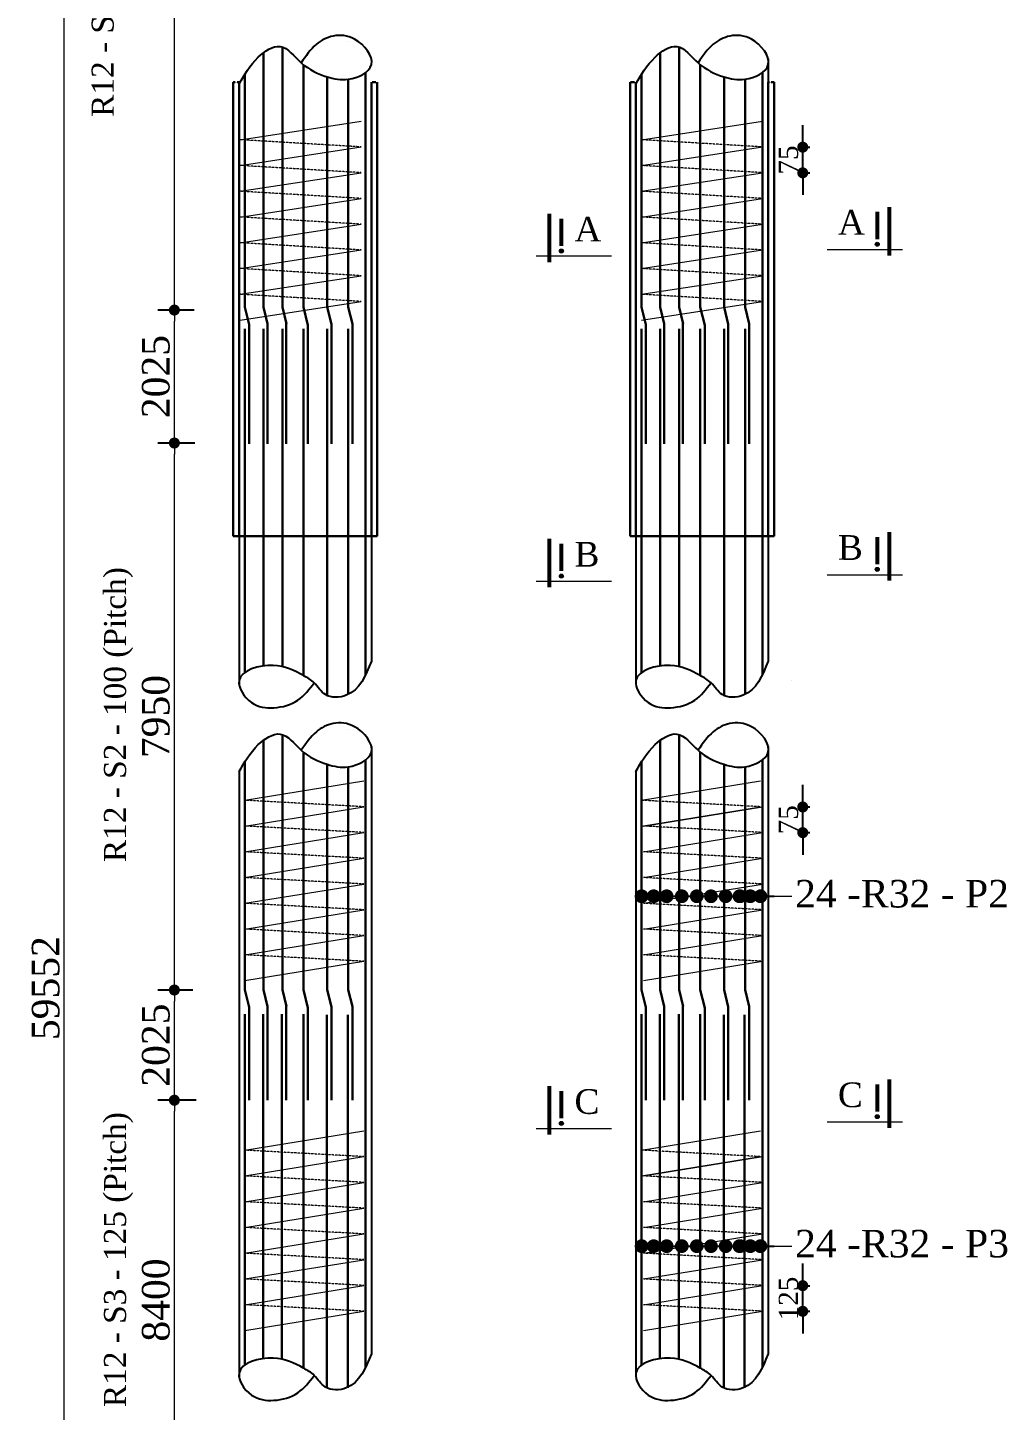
# Model space of a CAD drawing. Header units: millimetres. Extents: x -684453 to 35267, y -286696 to 273430.
# Drawn here: x -304755 to -295867, y 96444 to 108994 of the extents above; entities that cross this region are included whole.
import ezdxf

# ---------------------------------------------------------------- set-up
doc = ezdxf.new("R2010")
doc.units = ezdxf.units.MM
doc.header["$PDMODE"] = 2
doc.linetypes.add('DASHEDX2', pattern=[38.099999999999994, 25.4, -12.7])
doc.linetypes.add('HIDDEN', pattern=[9.524999999999999, 6.35, -3.175])
doc.layers.get('Defpoints').update_dxf_attribs({"lineweight": 13})
for name, color, linetype, lineweight in [('Binder', 136, 'Continuous', 15), ('dim', 4, 'Continuous', 25), ('Dimision', 4, 'Continuous', 9), ('Pire Line', 11, 'Continuous', 25), ('Reinf.', 12, 'Continuous', 30), ('Steel Casing', 70, 'Continuous', 30), ('Text', 7, 'Continuous', 15)]:
    doc.layers.add(name, color=color, linetype=linetype, lineweight=lineweight)
doc.styles.get("Standard").update_dxf_attribs({"font": 'times.ttf'})
doc.dimstyles.new('ISO-25', dxfattribs={"dimtxt": 175, "dimasz": 100, "dimexe": 65, "dimexo": 115.625, "dimgap": 40, "dimtad": 1, "dimtoh": 1, "dimdec": 0, "dimtxsty": 'Standard', "dimblk": 'DOT', "dimcen": 300, "dimclrd": 256, "dimclre": 256, "dimclrt": 256, "dimadec": 0, "dimazin": 0, "dimtfac": 1, "dimtdec": 0, "dimtix": 1, "dimtmove": 0, "dimatfit": 3, "dimldrblk": 'DOT', "dimfxl": 75, "dimlwd": -1, "dimarcsym": 0})

# ---------------------------------------------------------------- blocks, each defined once
blk = doc.blocks.new('_Dot')
at = {"color": 0, "linetype": 'ByBlock', "lineweight": -2}
blk.add_line((-0.5, 0), (-1, 0), dxfattribs=at)
at = {"color": 0, "linetype": 'ByBlock', "const_width": 0.5}
blk.add_lwpolyline([(-0.25, 0, 1), (0.25, 0, 1)], format="xyb", close=True, dxfattribs=at)
blk = doc.blocks.new('*D112')
at = {"layer": 'Defpoints', "color": 0, "ltscale": 3, "transparency": 16777216}
for p in [(-298131.5381049287, 107909.4555873036), (-297722.9888874555, 107909.4555873036), (-298146.1392539687, 107676.5621458338)]:
    blk.add_point(p, dxfattribs=at)
at = {"layer": 'Pire Line', "linetype": 'Continuous', "ltscale": 3, "transparency": 16777216}
for p, q in [((-297722.9888874555, 108009.4555873036), (-297722.9888874555, 108109.4555873036)), ((-297722.9888874555, 107676.5621458338), (-297722.9888874555, 107909.4555873036)), ((-297722.9888874555, 107576.5621458338), (-297722.9888874555, 107476.5621458338))]:
    blk.add_line(p, q, dxfattribs=at)
at = {"layer": 'Pire Line', "linetype": 'Continuous', "lineweight": -2, "ltscale": 3, "transparency": 16777216}
for p, q in [((-297757.9888874555, 107909.4555873036), (-297657.9888874555, 107909.4555873036)), ((-297757.9888874555, 107676.5621458338), (-297657.9888874555, 107676.5621458338))]:
    blk.add_line(p, q, dxfattribs=at)
at = {"layer": 'Pire Line', "ltscale": 3, "transparency": 16777216, "xscale": 100, "yscale": 100, "zscale": 100}
for p, rotation in [((-297722.9888874555, 107909.4555873036), 270), ((-297722.9888874555, 107676.5621458338), 90)]:
    blk.add_blockref('_Dot', p, dxfattribs=dict(at, rotation=rotation))
at = {"layer": 'Pire Line', "ltscale": 3, "transparency": 16777216, "insert": (-297852.2552897626, 107793.0088665687), "char_height": 175, "attachment_point": 5, "rotation": 90}
blk.add_mtext('75', dxfattribs=at)
blk = doc.blocks.new('*D113')
at = {"layer": 'Defpoints', "color": 0, "ltscale": 3, "transparency": 16777216}
for p in [(-303424.0061720412, 100258.7454965709), (-303141.4668391464, 100258.7454965709), (-303110.7195402133, 99258.58183164921)]:
    blk.add_point(p, dxfattribs=at)
at = {"layer": 'Dimision', "color": 1, "lineweight": -2, "ltscale": 3, "transparency": 16777216}
for p, q in [((-303257.0918391464, 100258.7454965709), (-303574.0061720412, 100258.7454965709)), ((-303226.3445402133, 99258.58183164921), (-303574.0061720412, 99258.58183164921))]:
    blk.add_line(p, q, dxfattribs=at)
at = {"layer": 'Dimision', "ltscale": 3, "transparency": 16777216}
blk.add_line((-303424.0061720412, 99358.58183164921), (-303424.0061720412, 100158.7454965709), dxfattribs=at)
at = {"layer": 'Dimision', "ltscale": 3, "transparency": 16777216, "xscale": 100, "yscale": 100, "zscale": 100}
for p, rotation in [((-303424.0061720412, 100258.7454965709), 90), ((-303424.0061720412, 99258.58183164921), 270)]:
    blk.add_blockref('_Dot', p, dxfattribs=dict(at, rotation=rotation))
at = {"layer": 'Dimision', "ltscale": 3, "transparency": 16777216, "insert": (-303591.1691136418, 99758.6636641101), "char_height": 250, "attachment_point": 5, "rotation": 90}
blk.add_mtext('2025', dxfattribs=at)
blk = doc.blocks.new('*D114')
at = {"layer": 'Defpoints', "color": 0, "ltscale": 3, "transparency": 16777216}
for p in [(-303424.0061720411, 106430.6560006439), (-303130.239891895, 106430.6560006439), (-303122.5168715771, 105223.783100916)]:
    blk.add_point(p, dxfattribs=at)
at = {"layer": 'Dimision', "color": 1, "lineweight": -2, "ltscale": 3, "transparency": 16777216}
for p, q in [((-303245.864891895, 106430.6560006439), (-303574.0061720411, 106430.6560006439)), ((-303238.1418715771, 105223.783100916), (-303574.0061720411, 105223.783100916))]:
    blk.add_line(p, q, dxfattribs=at)
at = {"layer": 'Dimision', "ltscale": 3, "transparency": 16777216}
blk.add_line((-303424.0061720411, 105323.783100916), (-303424.0061720411, 106330.6560006439), dxfattribs=at)
at = {"layer": 'Dimision', "ltscale": 3, "transparency": 16777216, "xscale": 100, "yscale": 100, "zscale": 100}
for p, rotation in [((-303424.0061720411, 106430.6560006439), 90), ((-303424.0061720411, 105223.783100916), 270)]:
    blk.add_blockref('_Dot', p, dxfattribs=dict(at, rotation=rotation))
at = {"layer": 'Dimision', "ltscale": 3, "transparency": 16777216, "insert": (-303591.1691136417, 105827.21955078), "char_height": 250, "attachment_point": 5, "rotation": 90}
blk.add_mtext('2025', dxfattribs=at)
blk = doc.blocks.new('*D116')
at = {"layer": 'Defpoints', "color": 0, "ltscale": 3, "transparency": 16777216}
for p in [(-303424.0061720415, 99258.58183164921), (-303110.7195402133, 99258.58183164921), (-303141.4668391464, 95631.26046567505)]:
    blk.add_point(p, dxfattribs=at)
at = {"layer": 'Dimision', "color": 1, "lineweight": -2, "ltscale": 3, "transparency": 16777216}
for p, q in [((-303226.3445402133, 99258.58183164921), (-303574.0061720415, 99258.58183164921)), ((-303257.0918391464, 95631.26046567505), (-303574.0061720415, 95631.26046567505))]:
    blk.add_line(p, q, dxfattribs=at)
at = {"layer": 'Dimision', "ltscale": 3, "transparency": 16777216}
blk.add_line((-303424.0061720415, 95731.26046567505), (-303424.0061720415, 99158.58183164921), dxfattribs=at)
at = {"layer": 'Dimision', "ltscale": 3, "transparency": 16777216, "xscale": 100, "yscale": 100, "zscale": 100}
for p, rotation in [((-303424.0061720415, 99258.58183164921), 90), ((-303424.0061720415, 95631.26046567505), 270)]:
    blk.add_blockref('_Dot', p, dxfattribs=dict(at, rotation=rotation))
at = {"layer": 'Dimision', "ltscale": 3, "transparency": 16777216, "insert": (-303591.169113642, 97444.9211486622), "char_height": 250, "attachment_point": 5, "rotation": 90}
blk.add_mtext('8400', dxfattribs=at)
blk = doc.blocks.new('*D117')
at = {"layer": 'Defpoints', "color": 0, "ltscale": 3, "transparency": 16777216}
for p in [(-303424.0061720414, 105223.783100916), (-303122.5168715771, 105223.783100916), (-303141.4668391464, 100258.7454965709)]:
    blk.add_point(p, dxfattribs=at)
at = {"layer": 'Dimision', "color": 1, "lineweight": -2, "ltscale": 3, "transparency": 16777216}
for p, q in [((-303238.1418715771, 105223.783100916), (-303574.0061720414, 105223.783100916)), ((-303257.0918391464, 100258.7454965709), (-303574.0061720414, 100258.7454965709))]:
    blk.add_line(p, q, dxfattribs=at)
at = {"layer": 'Dimision', "ltscale": 3, "transparency": 16777216}
blk.add_line((-303424.0061720414, 100358.7454965709), (-303424.0061720414, 105123.783100916), dxfattribs=at)
at = {"layer": 'Dimision', "ltscale": 3, "transparency": 16777216, "xscale": 100, "yscale": 100, "zscale": 100}
for p, rotation in [((-303424.0061720414, 105223.783100916), 90), ((-303424.0061720414, 100258.7454965709), 270)]:
    blk.add_blockref('_Dot', p, dxfattribs=dict(at, rotation=rotation))
at = {"layer": 'Dimision', "ltscale": 3, "transparency": 16777216, "insert": (-303591.5296039087, 102741.2642987435), "char_height": 250, "attachment_point": 5, "rotation": 90}
blk.add_mtext('7950', dxfattribs=at)
blk = doc.blocks.new('*D118')
at = {"layer": 'Defpoints', "color": 0, "ltscale": 3, "transparency": 16777216}
for p in [(-303424.0061720412, 112754.1448276008), (-303101.0356423158, 112754.1448276008), (-303130.239891895, 106430.6560006439)]:
    blk.add_point(p, dxfattribs=at)
at = {"layer": 'Dimision', "color": 1, "lineweight": -2, "ltscale": 3, "transparency": 16777216}
for p, q in [((-303216.6606423158, 112754.1448276008), (-303574.0061720412, 112754.1448276008)), ((-303245.864891895, 106430.6560006439), (-303574.0061720412, 106430.6560006439))]:
    blk.add_line(p, q, dxfattribs=at)
at = {"layer": 'Dimision', "ltscale": 3, "transparency": 16777216}
blk.add_line((-303424.0061720412, 106530.6560006439), (-303424.0061720412, 112654.1448276008), dxfattribs=at)
at = {"layer": 'Dimision', "ltscale": 3, "transparency": 16777216, "xscale": 100, "yscale": 100, "zscale": 100}
for p, rotation in [((-303424.0061720412, 112754.1448276008), 90), ((-303424.0061720412, 106430.6560006439), 270)]:
    blk.add_blockref('_Dot', p, dxfattribs=dict(at, rotation=rotation))
at = {"layer": 'Dimision', "ltscale": 3, "transparency": 16777216, "insert": (-303591.5296039085, 109592.4004141224), "char_height": 250, "attachment_point": 5, "rotation": 90}
blk.add_mtext('7950', dxfattribs=at)
blk = doc.blocks.new('*D121')
at = {"layer": 'Defpoints', "color": 0, "ltscale": 3, "transparency": 16777216}
for p in [(-304423.426995231, 116815.628240814), (-304035.9953661415, 116815.628240814), (-303869.2103065042, 83736.26706306737)]:
    blk.add_point(p, dxfattribs=at)
at = {"layer": 'Dimision', "color": 1, "lineweight": -2, "ltscale": 3, "transparency": 16777216}
for p, q in [((-304151.6203661415, 116815.628240814), (-304573.426995231, 116815.628240814)), ((-303984.8353065042, 83736.26706306737), (-304573.426995231, 83736.26706306737))]:
    blk.add_line(p, q, dxfattribs=at)
at = {"layer": 'Dimision', "ltscale": 3, "transparency": 16777216}
blk.add_line((-304423.426995231, 83836.26706306737), (-304423.426995231, 116715.628240814), dxfattribs=at)
at = {"layer": 'Dimision', "ltscale": 3, "transparency": 16777216, "xscale": 100, "yscale": 100, "zscale": 100}
for p, rotation in [((-304423.426995231, 116815.628240814), 90), ((-304423.426995231, 83736.26706306737), 270)]:
    blk.add_blockref('_Dot', p, dxfattribs=dict(at, rotation=rotation))
at = {"layer": 'Dimision', "ltscale": 3, "transparency": 16777216, "insert": (-304590.9504270983, 100275.9476519407), "char_height": 250, "attachment_point": 5, "rotation": 90}
blk.add_mtext('59552', dxfattribs=at)
blk = doc.blocks.new('*D427')
at = {"layer": 'Defpoints', "color": 0, "ltscale": 3, "transparency": 16777216}
for p in [(-298131.5381049289, 101920.3109892788), (-297722.9888874558, 101920.3109892788), (-298146.1392539689, 101687.417547809)]:
    blk.add_point(p, dxfattribs=at)
at = {"layer": 'Pire Line', "linetype": 'Continuous', "ltscale": 3, "transparency": 16777216}
for p, q in [((-297722.9888874558, 102020.3109892788), (-297722.9888874558, 102120.3109892788)), ((-297722.9888874558, 101687.417547809), (-297722.9888874558, 101920.3109892788)), ((-297722.9888874558, 101587.417547809), (-297722.9888874558, 101487.417547809))]:
    blk.add_line(p, q, dxfattribs=at)
at = {"layer": 'Pire Line', "linetype": 'Continuous', "lineweight": -2, "ltscale": 3, "transparency": 16777216}
for p, q in [((-297757.9888874558, 101920.3109892788), (-297657.9888874558, 101920.3109892788)), ((-297757.9888874558, 101687.417547809), (-297657.9888874558, 101687.417547809))]:
    blk.add_line(p, q, dxfattribs=at)
at = {"layer": 'Pire Line', "ltscale": 3, "transparency": 16777216, "xscale": 100, "yscale": 100, "zscale": 100}
for p, rotation in [((-297722.9888874558, 101920.3109892788), 270), ((-297722.9888874558, 101687.417547809), 90)]:
    blk.add_blockref('_Dot', p, dxfattribs=dict(at, rotation=rotation))
at = {"layer": 'Pire Line', "ltscale": 3, "transparency": 16777216, "insert": (-297852.2552897629, 101803.864268544), "char_height": 175, "attachment_point": 5, "rotation": 90}
blk.add_mtext('75', dxfattribs=at)
blk = doc.blocks.new('*D428')
at = {"layer": 'Defpoints', "color": 0, "ltscale": 3, "transparency": 16777216}
for p in [(-298131.538104929, 97575.24138749583), (-297722.9888874561, 97575.24138749583), (-298146.139253969, 97342.34794602607)]:
    blk.add_point(p, dxfattribs=at)
at = {"layer": 'Pire Line', "linetype": 'Continuous', "ltscale": 3, "transparency": 16777216}
for p, q in [((-297722.9888874561, 97675.24138749583), (-297722.9888874561, 97775.24138749583)), ((-297722.9888874561, 97342.34794602607), (-297722.9888874561, 97575.24138749583)), ((-297722.9888874561, 97242.34794602607), (-297722.9888874561, 97142.34794602607))]:
    blk.add_line(p, q, dxfattribs=at)
at = {"layer": 'Pire Line', "linetype": 'Continuous', "lineweight": -2, "ltscale": 3, "transparency": 16777216}
for p, q in [((-297757.9888874561, 97575.24138749583), (-297657.9888874561, 97575.24138749583)), ((-297757.9888874561, 97342.34794602607), (-297657.9888874561, 97342.34794602607))]:
    blk.add_line(p, q, dxfattribs=at)
at = {"layer": 'Pire Line', "ltscale": 3, "transparency": 16777216, "xscale": 100, "yscale": 100, "zscale": 100}
for p, rotation in [((-297722.9888874561, 97575.24138749583), 270), ((-297722.9888874561, 97342.34794602607), 90)]:
    blk.add_blockref('_Dot', p, dxfattribs=dict(at, rotation=rotation))
at = {"layer": 'Pire Line', "ltscale": 3, "transparency": 16777216, "insert": (-297852.0029465764, 97458.79466676102), "char_height": 175, "attachment_point": 5, "rotation": 90}
blk.add_mtext('125', dxfattribs=at)

msp = doc.modelspace()

# ---------------------------------------------------------------- hatches: boundary and pattern name
at = {"layer": 'Text'}
for points in [[(-299913.078843331, 106984.6401918666, 1), (-299913.078843331, 106948.7732368, 1)], [(-297047.0299068636, 107046.0045109096, -1), (-297047.0299068636, 107010.137555843, -1)], [(-297047.0299068636, 104094.9066871789, -1), (-297047.0299068636, 104059.0397321124, -1)], [(-299913.078843331, 104033.5423681359, 1), (-299913.078843331, 103997.6754130694, 1)], [(-299913.078843331, 99065.80256018648, 1), (-299913.078843331, 99029.93560511997, 1)], [(-297047.0299068636, 99127.16687922948, -1), (-297047.0299068636, 99091.29992416297, -1)]]:
    msp.add_hatch(color=256, dxfattribs=at).paths.add_polyline_path(points)

# ---------------------------------------------------------------- linework, layer by layer
at = {"layer": 'Binder', "ltscale": 5}
for p, q in [((-302826.7223421095, 107976.8078540165), (-301730.7602601876, 108145.478629255)), ((-299185.1144243926, 107976.8078540165), (-298089.1523424707, 108145.478629255)), ((-302826.7223421096, 107742.9990001077), (-301730.7602601877, 107911.6697753462)), ((-299185.1144243926, 107742.9990001077), (-298089.1523424707, 107911.6697753462)), ((-302826.7223421095, 107509.1901461989), (-301730.7602601876, 107677.8609214374)), ((-299185.1144243926, 107509.1901461989), (-298089.1523424707, 107677.8609214374)), ((-302826.7223421095, 107275.3812922901), (-301730.7602601876, 107444.0520675286)), ((-299185.1144243926, 107275.3812922901), (-298089.1523424707, 107444.0520675286)), ((-302826.7223421096, 107041.5724383813), (-301730.7602601877, 107210.2432136198)), ((-299185.1144243926, 107041.5724383813), (-298089.1523424707, 107210.2432136198)), ((-302826.7223421096, 106807.7635844725), (-301730.7602601877, 106976.434359711)), ((-299185.1144243926, 106807.7635844725), (-298089.1523424707, 106976.434359711)), ((-302826.7223421097, 106573.9547305637), (-301730.7602601877, 106742.6255058022)), ((-299185.1144243927, 106573.9547305637), (-298089.1523424708, 106742.6255058022)), ((-302826.7223421097, 106340.1458766549), (-301730.7602601878, 106508.8166518934)), ((-299185.1144243928, 106340.1458766549), (-298089.1523424708, 106508.8166518934)), ((-302785.1144243927, 101981.1904203454), (-301706.2679988023, 102156.3340312301)), ((-299185.1144243929, 101981.1904203454), (-298106.2679988025, 102156.3340312301)), ((-302785.1144243928, 101747.3815664366), (-301706.2679988024, 101922.5251773213)), ((-299185.1144243929, 101747.3815664366), (-298106.2679988025, 101922.5251773213)), ((-299167.9987680613, 101747.3815664366), (-298089.1523424709, 101922.5251773213)), ((-302785.1144243927, 101513.5727125278), (-301706.2679988023, 101688.7163234125)), ((-299167.9987680613, 101513.5727125278), (-298089.1523424709, 101688.7163234125)), ((-302785.1144243927, 101279.7638586191), (-301706.2679988023, 101454.9074695037)), ((-299167.9987680613, 101279.7638586191), (-298089.1523424709, 101454.9074695037)), ((-302785.1144243928, 101045.9550047103), (-301706.2679988024, 101221.098615595)), ((-299167.9987680613, 101045.9550047103), (-298089.1523424709, 101221.098615595)), ((-302785.1144243928, 100812.1461508015), (-301706.2679988024, 100987.2897616862)), ((-299167.9987680613, 100812.1461508015), (-298089.1523424709, 100987.2897616862)), ((-302785.1144243928, 100578.3372968927), (-301706.2679988024, 100753.4809077774)), ((-299167.9987680614, 100578.3372968927), (-298089.152342471, 100753.4809077774)), ((-302785.1144243929, 100344.5284429839), (-301706.2679988025, 100519.6720538686)), ((-299167.9987680615, 100344.5284429839), (-298089.1523424711, 100519.6720538686)), ((-302785.1144243927, 98805.16508810644), (-301706.2679988023, 98980.30869899112)), ((-299185.1144243929, 98805.16508810644), (-298106.2679988025, 98980.30869899112)), ((-302785.1144243928, 98571.35623419765), (-301706.2679988024, 98746.49984508233)), ((-299185.1144243929, 98571.35623419765), (-298106.2679988025, 98746.49984508233)), ((-299167.9987680613, 98571.35623419765), (-298089.1523424709, 98746.49984508233)), ((-302785.1144243927, 98337.54738028886), (-301706.2679988023, 98512.69099117354)), ((-299167.9987680613, 98337.54738028886), (-298089.1523424709, 98512.69099117354)), ((-302785.1144243927, 98103.73852638007), (-301706.2679988023, 98278.88213726475)), ((-299167.9987680613, 98103.73852638007), (-298089.1523424709, 98278.88213726475)), ((-302785.1144243928, 97869.92967247128), (-301706.2679988024, 98045.07328335596)), ((-299167.9987680613, 97869.92967247128), (-298089.1523424709, 98045.07328335596)), ((-302785.1144243928, 97636.12081856249), (-301706.2679988024, 97811.26442944717)), ((-299167.9987680613, 97636.12081856249), (-298089.1523424709, 97811.26442944717)), ((-302785.1144243928, 97402.3119646537), (-301706.2679988024, 97577.45557553838)), ((-299167.9987680614, 97402.3119646537), (-298089.152342471, 97577.45557553838)), ((-302785.1144243929, 97168.5031107449), (-301706.2679988025, 97343.64672162959)), ((-299167.9987680615, 97168.5031107449), (-298089.1523424711, 97343.64672162959))]:
    msp.add_line(p, q, dxfattribs=at)
at = {"layer": 'Binder', "linetype": 'DASHEDX2', "ltscale": 0.006999999999999999}
for p, q in [((-301730.7602601876, 107911.6697753462), (-302826.7223421095, 107976.8078540165)), ((-298089.1523424707, 107911.6697753462), (-299185.1144243926, 107976.8078540165)), ((-301730.7602601877, 107677.8609214374), (-302826.7223421096, 107742.9990001077)), ((-298089.1523424707, 107677.8609214374), (-299185.1144243926, 107742.9990001077)), ((-301730.7602601877, 107444.0520675286), (-302826.7223421096, 107509.1901461989)), ((-298089.1523424707, 107444.0520675286), (-299185.1144243926, 107509.1901461989)), ((-301730.7602601877, 107210.2432136198), (-302826.7223421096, 107275.3812922901)), ((-298089.1523424707, 107210.2432136198), (-299185.1144243926, 107275.3812922901)), ((-301730.7602601877, 106976.434359711), (-302826.7223421096, 107041.5724383813)), ((-298089.1523424707, 106976.434359711), (-299185.1144243926, 107041.5724383813)), ((-301730.7602601877, 106742.6255058022), (-302826.7223421097, 106807.7635844725)), ((-298089.1523424708, 106742.6255058022), (-299185.1144243927, 106807.7635844725)), ((-301730.7602601878, 106508.8166518934), (-302826.7223421097, 106573.9547305637)), ((-298089.1523424708, 106508.8166518934), (-299185.1144243928, 106573.9547305637)), ((-301706.2679988023, 101922.5251773213), (-302785.1144243927, 101981.1904203454)), ((-298106.2679988025, 101922.5251773213), (-299185.1144243929, 101981.1904203454)), ((-301706.2679988024, 101688.7163234125), (-302785.1144243928, 101747.3815664366)), ((-298089.1523424709, 101688.7163234125), (-299167.9987680613, 101747.3815664366)), ((-301706.2679988024, 101454.9074695037), (-302785.1144243928, 101513.5727125278)), ((-298089.1523424709, 101454.9074695037), (-299167.9987680613, 101513.5727125278)), ((-301706.2679988024, 101221.098615595), (-302785.1144243928, 101279.7638586191)), ((-298089.1523424709, 101221.098615595), (-299167.9987680613, 101279.7638586191)), ((-301706.2679988024, 100987.2897616862), (-302785.1144243928, 101045.9550047103)), ((-298089.1523424709, 100987.2897616862), (-299167.9987680613, 101045.9550047103)), ((-301706.2679988024, 100753.4809077774), (-302785.1144243928, 100812.1461508015)), ((-298089.152342471, 100753.4809077774), (-299167.9987680614, 100812.1461508015)), ((-301706.2679988025, 100519.6720538686), (-302785.1144243929, 100578.3372968927)), ((-298089.1523424711, 100519.6720538686), (-299167.9987680615, 100578.3372968927)), ((-301706.2679988023, 98746.49984508233), (-302785.1144243927, 98805.16508810644)), ((-298106.2679988025, 98746.49984508233), (-299185.1144243929, 98805.16508810644)), ((-301706.2679988024, 98512.69099117354), (-302785.1144243928, 98571.35623419765)), ((-298089.1523424709, 98512.69099117354), (-299167.9987680613, 98571.35623419765)), ((-301706.2679988024, 98278.88213726475), (-302785.1144243928, 98337.54738028886)), ((-298089.1523424709, 98278.88213726475), (-299167.9987680613, 98337.54738028886)), ((-301706.2679988024, 98045.07328335596), (-302785.1144243928, 98103.73852638007)), ((-298089.1523424709, 98045.07328335596), (-299167.9987680613, 98103.73852638007)), ((-301706.2679988024, 97811.26442944717), (-302785.1144243928, 97869.92967247128)), ((-298089.1523424709, 97811.26442944717), (-299167.9987680613, 97869.92967247128)), ((-301706.2679988024, 97577.45557553838), (-302785.1144243928, 97636.12081856249)), ((-298089.152342471, 97577.45557553838), (-299167.9987680614, 97636.12081856249)), ((-301706.2679988025, 97343.64672162959), (-302785.1144243929, 97402.3119646537)), ((-298089.1523424711, 97343.64672162959), (-299167.9987680615, 97402.3119646537))]:
    msp.add_line(p, q, dxfattribs=at)
at = {"layer": 'dim', "ltscale": 30}
for points in [[(-302836.6887370544, 108481.4081807121), (-302662.340297822, 108726.1902071514), (-302464.6715944734, 108822.7999556526), (-302272.44153604, 108674.6987840029), (-302036.8913556276, 108547.5512180049), (-301846.2198026181, 108525.4341035178), (-301636.6887370544, 108658.372351124), (-301789.0015709289, 108889.1998441433), (-301984.8569414493, 108917.7821411438), (-302134.5599043391, 108843.8875015153), (-302272.44153604, 108674.6987840029)], [(-299236.6887370544, 108481.4081807121), (-299062.340297822, 108726.1902071514), (-298864.6715944734, 108822.7999556526), (-298672.44153604, 108674.6987840029), (-298436.8913556276, 108547.5512180049), (-298246.2198026181, 108525.4341035178), (-298036.6887370544, 108658.372351124), (-298189.0015709289, 108889.1998441433), (-298384.8569414493, 108917.7821411438), (-298534.5599043391, 108843.8875015153), (-298672.44153604, 108674.6987840029)], [(-301636.6887370542, 103243.7364134278), (-301864.2796417705, 102933.9016576184), (-302054.1529183148, 102941.3272974845), (-302155.336541418, 103047.3176253555), (-302252.7095212997, 103113.2055272009), (-302526.9260566938, 103204.9620273716), (-302836.6887370543, 103067.6454894236), (-302724.533543349, 102868.9171602506), (-302521.6770077727, 102821.1791616814), (-302302.6125493017, 102889.8621785409), (-302155.336541418, 103047.3176253555)], [(-298036.6887370543, 103243.7364134278), (-298264.2796417705, 102933.9016576184), (-298454.1529183149, 102941.3272974845), (-298555.3365414181, 103047.3176253555), (-298652.7095212998, 103113.2055272009), (-298926.9260566939, 103204.9620273716), (-299236.6887370544, 103067.6454894236), (-299124.533543349, 102868.9171602506), (-298921.6770077728, 102821.1791616814), (-298702.6125493018, 102889.8621785409), (-298555.3365414181, 103047.3176253555)], [(-302836.7777518298, 102241.2943911031), (-302662.3402978219, 102486.0764175425), (-302464.6715944732, 102582.6861660437), (-302272.4415360399, 102434.584994394), (-302036.8913556274, 102307.437428396), (-301846.219802618, 102285.3203139089), (-301636.6887370542, 102418.2585615151), (-301789.0015709288, 102649.0860545343), (-301984.8569414492, 102677.6683515349), (-302134.559904339, 102603.7737119063), (-302272.4415360399, 102434.584994394)], [(-299236.7777518298, 102241.2943911031), (-299062.3402978219, 102486.0764175425), (-298864.6715944733, 102582.6861660437), (-298672.44153604, 102434.584994394), (-298436.8913556275, 102307.437428396), (-298246.219802618, 102285.3203139089), (-298036.6887370543, 102418.2585615151), (-298189.0015709288, 102649.0860545343), (-298384.8569414493, 102677.6683515349), (-298534.5599043391, 102603.7737119063), (-298672.44153604, 102434.584994394)], [(-301636.6887370542, 96957.2293734354), (-301864.2796417704, 96647.394617626), (-302054.1529183147, 96654.82025749212), (-302155.336541418, 96760.81058536316), (-302252.7095212996, 96826.69848720854), (-302526.9260566938, 96918.45498737917), (-302836.6887370542, 96781.13844943118), (-302724.5335433489, 96582.41012025825), (-302521.6770077727, 96534.67212168899), (-302302.6125493016, 96603.35513854853), (-302155.336541418, 96760.81058536316)], [(-298036.6887370544, 96957.2293734354), (-298264.2796417706, 96647.394617626), (-298454.1529183149, 96654.82025749212), (-298555.3365414182, 96760.81058536316), (-298652.7095212998, 96826.69848720854), (-298926.9260566939, 96918.45498737917), (-299236.6887370544, 96781.13844943118), (-299124.5335433491, 96582.41012025825), (-298921.6770077728, 96534.67212168899), (-298702.6125493018, 96603.35513854853), (-298555.3365414182, 96760.81058536316)]]:
    msp.add_spline(points, degree=3, dxfattribs=at)
at = {"layer": 'Dimision', "ltscale": 5}
for p, q in [((-301841.7093178396, 108865.9073776932), (-301841.7093178396, 108865.9073776932)), ((-301841.7093178396, 108865.9073776932), (-301841.7093178396, 108865.9073776932)), ((-298241.7093178396, 108865.9073776932), (-298241.7093178396, 108865.9073776932)), ((-298241.7093178396, 108865.9073776932), (-298241.7093178396, 108865.9073776932)), ((-297822.7261225078, 103065.0030202283), (-297822.7261225078, 103065.0030202283)), ((-297822.7261225078, 103065.0030202283), (-297822.7261225078, 103065.0030202283)), ((-301841.7093178395, 102625.7935880843), (-301841.7093178395, 102625.7935880843)), ((-301841.7093178395, 102625.7935880843), (-301841.7093178395, 102625.7935880843)), ((-297822.7261225078, 101110.0182346507), (-297822.7261225078, 101110.0182346507)), ((-297822.7261225078, 101110.0182346507), (-297822.7261225078, 101110.0182346507)), ((-297822.7261225078, 97933.99290241172), (-297822.7261225078, 97933.99290241172)), ((-297822.7261225078, 97933.99290241172), (-297822.7261225078, 97933.99290241172))]:
    msp.add_line(p, q, dxfattribs=at)
at = {"layer": 'Pire Line', "ltscale": 3}
for p, q in [((-298036.6887370544, 108710.6810845759), (-298036.6887370544, 103243.7364134276)), ((-298036.6887370544, 108710.6810845759), (-298036.6887370544, 103243.7364134276)), ((-302836.6887370544, 108481.408180712), (-302836.6887370544, 103031.8560460069)), ((-301636.6887370543, 108499.1867172902), (-301636.6887370543, 103243.7364134277)), ((-299236.6887370544, 108481.4081807121), (-299236.6887370544, 103031.8560460067)), ((-299236.6887370544, 108481.4081807121), (-299236.6887370544, 103031.8560460067)), ((-301636.6887370542, 102470.5672749302), (-301636.6887370542, 96957.22937343542)), ((-298036.6887370544, 102470.5672749303), (-298036.6887370544, 96957.2293734354)), ((-298036.6887370544, 102470.5672749303), (-298036.6887370544, 101373.2998037468)), ((-302836.6887370544, 102241.4533576921), (-302836.6887370543, 96745.34900601486)), ((-299236.6887370544, 102241.4533576922), (-299236.6887370544, 96745.34900601386)), ((-299236.6887370544, 102241.4533576922), (-299236.6887370544, 101341.1923051545))]:
    msp.add_line(p, q, dxfattribs=at)
at = {"layer": 'Reinf.', "ltscale": 5}
for p, q in [((-302443.8452010635, 106458.558629979), (-302443.8452010635, 108817.9418308452)), ((-298843.8452010636, 106458.558629979), (-298843.8452010636, 108817.9418308452)), ((-302616.8309933733, 106458.558629979), (-302616.8309933733, 108765.030145044)), ((-299016.8309933734, 106458.558629979), (-299016.8309933734, 108765.030145044)), ((-302253.0228101538, 106458.5586299789), (-302253.0228101538, 108658.0593715139)), ((-298653.0228101538, 106458.5586299789), (-298653.0228101538, 108658.0593715139)), ((-302036.8913556275, 106458.558629979), (-302036.8913556276, 108547.5512180049)), ((-298436.8913556276, 106458.558629979), (-298436.8913556276, 108547.5512180049)), ((-302785.1144243927, 106458.558629979), (-302746.273243094, 106299.9683894764)), ((-302616.8309933733, 106458.558629979), (-302580.5256444843, 106306.5704350176)), ((-302443.8452010635, 106458.558629979), (-302407.5398521745, 106306.5704350176)), ((-302253.0228101538, 106458.558629979), (-302212.1974316417, 106294.8025274438)), ((-302036.8913556276, 106458.558629979), (-301998.7455099961, 106301.7786974935)), ((-301846.2198026181, 106458.5586299789), (-301809.3196830134, 106305.0219480844)), ((-299185.1144243928, 106458.558629979), (-299146.2732430941, 106299.9683894764)), ((-299016.8309933734, 106458.558629979), (-298980.5256444843, 106306.5704350176)), ((-298843.8452010636, 106458.558629979), (-298807.5398521745, 106306.5704350176)), ((-298653.0228101538, 106458.558629979), (-298612.1974316417, 106294.8025274438)), ((-298436.8913556276, 106458.558629979), (-298398.7455099961, 106301.7786974935)), ((-298246.2198026181, 106458.5586299789), (-298209.3196830134, 106305.0219480844)), ((-302580.5256444843, 105215.6076183465), (-302580.5256444843, 106306.5704350176)), ((-302409.5163253131, 105215.6076183465), (-302409.5163253131, 106311.7161874035)), ((-301809.3196830134, 105215.6076183465), (-301809.3196830134, 106305.0219480845)), ((-298980.5256444843, 105215.6076183465), (-298980.5256444843, 106306.5704350176)), ((-298809.5163253131, 105215.6076183465), (-298809.5163253131, 106311.7161874035)), ((-298209.3196830135, 105215.6076183465), (-298209.3196830134, 106305.0219480845)), ((-302746.273243094, 105215.6076183465), (-302746.273243094, 106299.9683894763)), ((-302616.8309933733, 103200.4761694076), (-302616.8309933733, 106261.4045932975)), ((-302443.8452010635, 103194.0170387617), (-302443.8452010635, 106261.4045932975)), ((-302253.0228101538, 103113.3776034377), (-302253.0228101538, 106261.4045932975)), ((-302212.1974316417, 105215.6076183465), (-302212.1974316417, 106294.8025274438)), ((-302036.8913556276, 102932.1028844066), (-302036.8913556276, 106261.4045932975)), ((-301998.745509996, 105215.6076183465), (-301998.7455099961, 106301.7786974935)), ((-299146.2732430941, 105215.6076183465), (-299146.273243094, 106299.9683894763)), ((-299016.8309933734, 103200.4761694076), (-299016.8309933734, 106261.4045932975)), ((-298843.8452010636, 103194.0170387617), (-298843.8452010636, 106261.4045932975)), ((-298653.0228101538, 103113.3776034377), (-298653.0228101538, 106261.4045932975)), ((-298612.1974316417, 105215.6076183465), (-298612.1974316417, 106294.8025274438)), ((-298436.8913556276, 102932.1028844066), (-298436.8913556276, 106261.4045932975)), ((-298398.7455099961, 105215.6076183465), (-298398.7455099961, 106301.7786974935)), ((-302443.8452010636, 100261.5276358453), (-302443.8452010635, 102577.8282036718)), ((-298843.8452010637, 100261.5276358453), (-298843.8452010637, 102577.8282036718)), ((-302616.8309933733, 100261.5276358451), (-302616.8309933733, 102524.9120649279)), ((-302253.0228101538, 100261.5276358449), (-302253.0228101538, 102417.9456061251)), ((-299016.8309933735, 100261.5276358451), (-299016.8309933735, 102524.9120649279)), ((-298653.022810154, 100261.5276358449), (-298653.022810154, 102417.9456061251)), ((-302036.8913556275, 100261.5276358448), (-302036.8913556276, 102307.437428396)), ((-298436.8913556277, 100261.5276358448), (-298436.8913556277, 102307.437428396)), ((-302785.1144243927, 100261.5276358449), (-302746.273243094, 100102.9373953423)), ((-302616.8309933733, 100261.5276358449), (-302580.5256444843, 100109.5394408836)), ((-302443.8452010635, 100261.5276358449), (-302407.5398521745, 100109.5394408836)), ((-302253.0228101538, 100261.5276358449), (-302212.1974316417, 100097.7715333098)), ((-302036.8913556276, 100261.5276358449), (-301998.7455099961, 100104.7477033595)), ((-301846.2198026181, 100261.5276358449), (-301809.3196830134, 100107.9909539504)), ((-299185.1144243929, 100261.5276358449), (-299146.2732430942, 100102.9373953423)), ((-299016.8309933735, 100261.5276358449), (-298980.5256444844, 100109.5394408836)), ((-298843.8452010637, 100261.5276358449), (-298807.5398521746, 100109.5394408836)), ((-298653.022810154, 100261.5276358449), (-298612.1974316419, 100097.7715333098)), ((-298436.8913556277, 100261.5276358449), (-298398.7455099963, 100104.7477033595)), ((-298246.2198026183, 100261.5276358449), (-298209.3196830135, 100107.9909539504)), ((-302746.273243094, 99258.58183164915), (-302746.273243094, 100102.9373953423)), ((-302580.5256444843, 99258.58183164915), (-302580.5256444843, 100109.5394408836)), ((-302409.5163253131, 99258.58183164915), (-302409.5163253131, 100114.6851932695)), ((-302253.0228101538, 96826.87056344554), (-302253.0228101538, 100040.9845698524)), ((-302212.1974316417, 99258.58183164915), (-302212.1974316417, 100097.7715333098)), ((-301998.745509996, 99258.58183164915), (-301998.7455099961, 100104.7477033595)), ((-301809.3196830134, 99258.58183164915), (-301809.3196830134, 100107.9909539505)), ((-299146.2732430942, 99258.58183164915), (-299146.2732430942, 100102.9373953423)), ((-298980.5256444844, 99258.58183164915), (-298980.5256444844, 100109.5394408836)), ((-298809.5163253132, 99258.58183164915), (-298809.5163253132, 100114.6851932695)), ((-298653.022810154, 96826.87056344534), (-298653.022810154, 100040.9845698522)), ((-298612.1974316419, 99258.58183164915), (-298612.1974316419, 100097.7715333098)), ((-298398.7455099962, 99258.58183164915), (-298398.7455099963, 100104.7477033595)), ((-298209.3196830136, 99258.58183164915), (-298209.3196830135, 100107.9909539505))]:
    msp.add_line(p, q, dxfattribs=at)
for points in [[(-302785.1144243927, 106458.558629979), (-302785.1144243927, 108570.6513252899)], [(-301689.1523424708, 103121.1893048432), (-301689.1523424708, 108587.3970814585)], [(-299185.1144243928, 106458.558629979), (-299185.1144243928, 108570.6513252899)], [(-298089.1523424708, 103121.1893048432), (-298089.1523424708, 108587.3970814585)], [(-301846.2198026181, 106458.5586299789), (-301846.2198026181, 108525.4341035178)], [(-298246.2198026181, 106458.5586299789), (-298246.2198026181, 108525.4341035178)], [(-302785.1144243927, 103141.5621327315), (-302785.1144243927, 106261.4045932975)], [(-301846.2198026181, 102941.6647469379), (-301846.2198026181, 106261.4045932975)], [(-299185.1144243928, 103141.5621327315), (-299185.1144243928, 106261.4045932975)], [(-298246.2198026181, 102941.6647469379), (-298246.2198026181, 106261.4045932975)], [(-302785.1144243927, 100261.5276358449), (-302785.1144243927, 102330.6226888605)], [(-301689.1523424708, 96834.68226485071), (-301689.1523424708, 102347.2832695031)], [(-299185.1144243929, 100261.5276358449), (-299185.1144243929, 102330.6226888605)], [(-298089.1523424709, 96834.68226485071), (-298089.1523424709, 102347.2832695031)], [(-301846.2198026181, 100261.5276358449), (-301846.2198026181, 102285.3203139089)], [(-298246.2198026183, 100261.5276358449), (-298246.2198026183, 102285.3203139089)], [(-302785.1144243927, 96855.05509273925), (-302785.1144243927, 100040.9845698524)], [(-302619.3668257829, 96913.62345952133), (-302619.3668257829, 100040.9845698524)], [(-302448.3575066117, 96908.51695498069), (-302448.3575066117, 100040.9845698524)], [(-302039.8947312314, 96647.2081705253), (-302039.8947312314, 100033.035033432)], [(-301850.4689042488, 96647.20817052528), (-301850.4689042488, 100033.035033432)], [(-299185.1144243929, 96855.05509273904), (-299185.1144243929, 100040.9845698522)], [(-299019.3668257831, 96913.62345952113), (-299019.3668257831, 100040.9845698522)], [(-298848.3575066119, 96908.51695498049), (-298848.3575066119, 100040.9845698522)], [(-298439.8947312316, 96647.20817052509), (-298439.8947312316, 100033.0350334318)], [(-298250.468904249, 96647.20817052507), (-298250.468904249, 100033.0350334318)]]:
    msp.add_lwpolyline(points, dxfattribs=at)
at = {"layer": 'Steel Casing', "linetype": 'HIDDEN', "ltscale": 0.3}
for p, q in [((-302890.0164286492, 108499.1909274727), (-302836.7143863398, 108499.1907484203)), ((-301636.6887370543, 108499.1867172902), (-301583.3866947449, 108499.1865382378)), ((-299290.0164286491, 108499.1909274727), (-299236.7143863398, 108499.1907484203)), ((-298036.6887370542, 108499.1867172902), (-297983.3866947449, 108499.1865382378))]:
    msp.add_line(p, q, dxfattribs=at)
at = {"layer": 'Steel Casing', "linetype": 'Continuous', "ltscale": 0.3}
for p, q in [((-302890.059916576, 104377.9090923849), (-301583.403130998, 104377.9047030591)), ((-299290.0599166165, 104377.8969992529), (-297983.4031310386, 104377.8926099271))]:
    msp.add_line(p, q, dxfattribs=at)
for points in [[(-302890.042803193, 108499.1909275613), (-302890.059916576, 104377.9090923849)], [(-302836.7308225923, 104377.9090923849), (-302836.7143863398, 108499.1907484203)], [(-301636.7151115987, 108499.1867173788), (-301636.7322249669, 104377.9090923849)], [(-301583.4031309833, 104377.9090923849), (-301583.3866947449, 108499.1865382378)], [(-299290.042803193, 108499.1909275613), (-299290.0599165759, 104377.9090923849)], [(-299236.7308225923, 104377.9090923849), (-299236.7143863398, 108499.1907484203)], [(-298036.7151115987, 108499.1867173788), (-298036.7322249669, 104377.9090923849)], [(-297983.4031309832, 104377.9090923849), (-297983.3866947449, 108499.1865382378)]]:
    msp.add_lwpolyline(points, dxfattribs=at)
at = {"layer": 'Text'}
for p, q in [((-297502.3118312972, 106979.9344112506), (-296818.1683132885, 106979.9344112506)), ((-299457.7969188974, 106918.5700922076), (-300141.940436906, 106918.5700922076)), ((-299457.7969188974, 103967.472268477), (-300141.940436906, 103967.472268477)), ((-297502.3118312972, 104028.83658752), (-296818.1683132885, 104028.83658752)), ((-297502.3118312972, 99061.09677957057), (-296818.1683132885, 99061.09677957057)), ((-299457.7969188974, 98999.73246052756), (-300141.940436906, 98999.73246052756))]:
    msp.add_line(p, q, dxfattribs=at)
at = {"layer": 'Text', "const_width": 35.86695506645954}
for points in [[(-300023.3009724821, 106863.6892884693), (-300023.3009724821, 107306.0678346353)], [(-297047.0299068636, 107073.5582904171), (-297047.0299068636, 107323.0818280389)], [(-296936.8077777124, 106925.0536075123), (-296936.8077777124, 107367.4321536783)], [(-299913.078843331, 107012.1939713741), (-299913.078843331, 107261.7175089959)], [(-296936.8077777124, 103973.9557837816), (-296936.8077777124, 104416.3343299476)], [(-300023.3009724821, 103912.5914647386), (-300023.3009724821, 104354.9700109046)], [(-299913.078843331, 104061.0961476434), (-299913.078843331, 104310.6196852652)], [(-297047.0299068636, 104122.4604666864), (-297047.0299068636, 104371.9840043082)], [(-300023.3009724821, 98944.8516567892), (-300023.3009724821, 99387.2302029552)], [(-297047.0299068636, 99154.720658737), (-297047.0299068636, 99404.24419635884)], [(-296936.8077777124, 99006.2159758322), (-296936.8077777124, 99448.5945219982)], [(-299913.078843331, 99093.356339694), (-299913.078843331, 99342.87987731583)]]:
    msp.add_lwpolyline(points, dxfattribs=at)
at = {"layer": 'Text'}
for centre in [(-299913.078843331, 106966.7067143333), (-297047.0299068636, 107028.0710333763), (-297047.0299068636, 104076.9732096456), (-299913.078843331, 104015.6088906026), (-299913.078843331, 99047.8690826532), (-297047.0299068636, 99109.2334016962)]:
    msp.add_circle(centre, 17.93347753322977, dxfattribs=at)

# ---------------------------------------------------------------- texts
at = {"layer": 'Dimision', "ltscale": 3, "char_height": 200, "attachment_point": 5, "rotation": 90}
for s, insert in [('R12 - S1 - 75 (Pitch)', (-304042.0404825076, 109447.6356978271)), ('R12 - S2 - 100 (Pitch)', (-303930.245196446, 102758.9101588542)), ('R12 - S3 - 125 (Pitch)', (-303930.245196446, 97811.75711841558))]:
    msp.add_mtext(s, dxfattribs=dict(at, insert=insert))
at = {"layer": 'Text'}
for s, height, p in [('A', 224.1684691653721, (-297403.954693177, 107114.7768068708)), ('A', 224.1684691653721, (-299794.0603198953, 107053.4124878278)), ('B', 224.1684691653721, (-299794.0603198953, 104102.3146640971)), ('B', 224.1684691653721, (-297403.954693177, 104163.6789831401)), ('24 -R32 - P2', 250, (-297792.7947943633, 101008.0725258469)), ('C', 224.1684691653721, (-297403.954693177, 99195.93917519068)), ('C', 224.1684691653721, (-299794.0603198953, 99134.57485614768)), ('24 -R32 - P3', 250, (-297792.7947943633, 97832.04719360791))]:
    msp.add_text(s, height=height, dxfattribs=at).set_placement(p)

# ---------------------------------------------------------------- dimensions: what is measured, and where the dimension line sits
at = {"layer": 'Dimision', "ltscale": 3}
for base, p1, p2, text, picture, middle in [((-304423.426995231, 116815.628240814), (-303869.210306504, 83736.26706306734), (-304035.9953661414, 116815.6282408139), '59552', '*D121', (-304590.9504270983, 100275.9476519407)), ((-303424.0061720412, 112754.1448276008), (-303130.2398918949, 106430.6560006439), (-303101.0356423157, 112754.1448276008), '7950', '*D118', (-303591.5296039085, 109592.4004141224)), ((-303424.0061720411, 106430.6560006439), (-303122.516871577, 105223.7831009159), (-303130.2398918949, 106430.6560006439), '2025', '*D114', (-303591.1691136417, 105827.21955078)), ((-303424.0061720414, 105223.783100916), (-303141.4668391463, 100258.7454965708), (-303122.516871577, 105223.7831009159), '7950', '*D117', (-303591.5296039087, 102741.2642987435)), ((-303424.0061720412, 100258.7454965709), (-303110.7195402132, 99258.58183164915), (-303141.4668391463, 100258.7454965708), '2025', '*D113', (-303591.1691136418, 99758.6636641101)), ((-303424.0061720415, 99258.58183164921), (-303141.4668391463, 95631.26046567502), (-303110.7195402132, 99258.58183164915), '8400', '*D116', (-303591.169113642, 97444.9211486622))]:
    dim = msp.add_linear_dim(base=base, p1=p1, p2=p2, angle=90, text=text, dimstyle='ISO-25', override={"dimtxt": 250, "dimexe": 150, "dimclre": 1}, dxfattribs=at)
    dim.commit()
    dim.dimension.update_dxf_attribs({"geometry": picture, "text_midpoint": middle})
at = {"layer": 'Pire Line', "ltscale": 3}
for base, p1, p2, text, picture, middle in [((-297722.9888874555, 107909.4555873036), (-298146.1392539687, 107676.5621458338), (-298131.5381049287, 107909.4555873036), '75', '*D112', (-297852.2552897626, 107793.0088665687)), ((-297722.9888874558, 101920.3109892788), (-298146.1392539688, 101687.417547809), (-298131.5381049288, 101920.3109892787), '75', '*D427', (-297852.2552897629, 101803.864268544)), ((-297722.9888874561, 97575.24138749583), (-298146.1392539688, 97342.34794602604), (-298131.5381049289, 97575.2413874958), '125', '*D428', (-297852.0029465764, 97458.79466676102))]:
    dim = msp.add_linear_dim(base=base, p1=p1, p2=p2, angle=90, text=text, dimstyle='ISO-25', override={"dimfxl": 35, "dimfxlon": 1, "dimarcsym": 2}, dxfattribs=at)
    dim.commit()
    dim.dimension.update_dxf_attribs({"geometry": picture, "text_midpoint": middle})

# ---------------------------------------------------------------- leaders
at = {"layer": 'Dimision', "ltscale": 5}
for points in [[(-299185.1144243927, 101110.0182346507), (-298323.0933614746, 101110.0182346507)], [(-299075.4909978099, 101110.0182346507), (-298213.4699348918, 101110.0182346507)], [(-298957.8125546915, 101110.0182346507), (-298095.7914917733, 101110.0182346507)], [(-298820.5200194407, 101110.0182346507), (-297958.4989565226, 101110.0182346507)], [(-298684.7471854259, 101110.0182346507), (-297822.7261225078, 101110.0182346507)], [(-298555.5117032693, 101110.0182346507), (-297822.7261225078, 101110.0182346507)], [(-298423.0065269044, 101110.0182346507), (-297822.7261225078, 101110.0182346507)], [(-298297.0387023976, 101110.0182346507), (-297822.7261225078, 101110.0182346507)], [(-298290.9406027292, 101110.0182346507), (-297822.7261225078, 101110.0182346507)], [(-298290.9406027292, 101110.0182346507), (-297822.7261225078, 101110.0182346507)], [(-298198.9406027292, 101110.0182346507), (-297822.7261225078, 101110.0182346507)], [(-298198.9406027292, 101110.0182346507), (-297822.7261225078, 101110.0182346507)], [(-298106.9406027291, 101110.0182346507), (-297822.7261225078, 101110.0182346507)], [(-299185.1144243927, 97933.99290241172), (-298323.0933614746, 97933.99290241172)], [(-299075.4909978099, 97933.99290241172), (-298213.4699348918, 97933.99290241172)], [(-298957.8125546915, 97933.99290241172), (-298095.7914917733, 97933.99290241172)], [(-298820.5200194407, 97933.99290241172), (-297958.4989565226, 97933.99290241172)], [(-298684.7471854259, 97933.99290241172), (-297822.7261225078, 97933.99290241172)], [(-298555.5117032693, 97933.99290241172), (-297822.7261225078, 97933.99290241172)], [(-298423.0065269044, 97933.99290241172), (-297822.7261225078, 97933.99290241172)], [(-298297.0387023976, 97933.99290241172), (-297822.7261225078, 97933.99290241172)], [(-298290.9406027292, 97933.99290241172), (-297822.7261225078, 97933.99290241172)], [(-298290.9406027292, 97933.99290241172), (-297822.7261225078, 97933.99290241172)], [(-298198.9406027292, 97933.99290241172), (-297822.7261225078, 97933.99290241172)], [(-298198.9406027292, 97933.99290241172), (-297822.7261225078, 97933.99290241172)], [(-298106.9406027291, 97933.99290241172), (-297822.7261225078, 97933.99290241172)]]:
    msp.add_leader(points, dimstyle='ISO-25', override={"dimasz": 125, "dimtad": 0}, dxfattribs=at)

doc.saveas('drawing.dxf')
